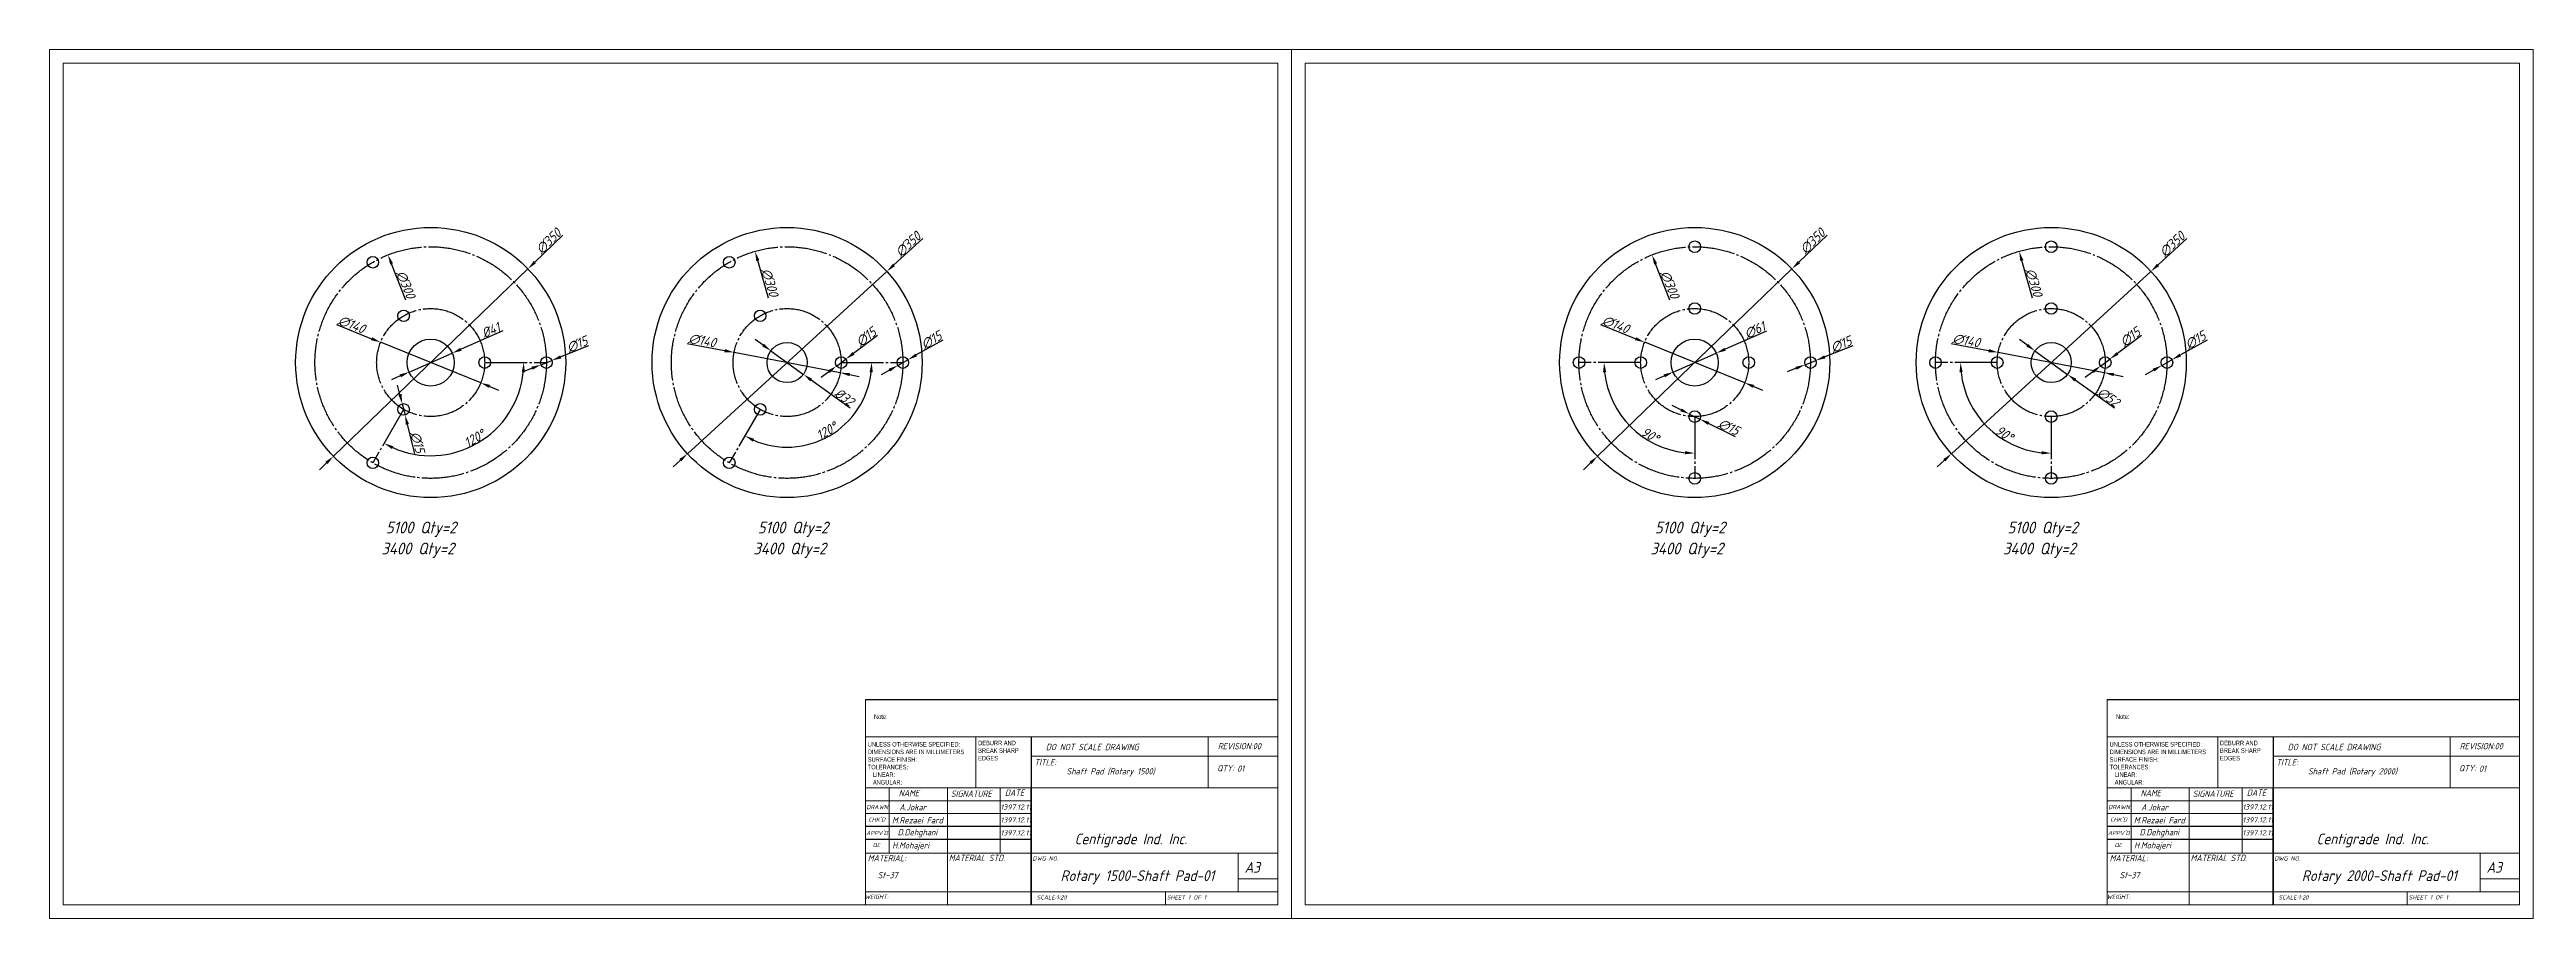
# Model space of a CAD drawing. Header units: millimetres. Extents: x -375 to 6063, y 6933 to 8058.
# Drawn here: x -375 to 2835, y 6933 to 8058 of the extents above; entities that cross this region are included whole.
import ezdxf

# ---------------------------------------------------------------- set-up
doc = ezdxf.new("R2010")
doc.units = ezdxf.units.MM
doc.header["$LTSCALE"] = 5
doc.linetypes.add('JIS_08_11', pattern=[12.8, 11, -0.6, 0.6, -0.6])
doc.styles.add('GENISO', font='geniso.shx', dxfattribs={"oblique": 15})
doc.styles.add('SLDTEXTSTYLE0', font='TXT', dxfattribs={"width": 0.75})
doc.dimstyles.new('Scale', dxfattribs={"dimscale": 5, "dimtxt": 2.5, "dimasz": 2.5, "dimexe": 1, "dimexo": 1, "dimgap": 0.2, "dimtad": 1, "dimdec": 0, "dimzin": 0, "dimtxsty": 'GENISO', "dimcen": 2.5, "dimclrd": 1, "dimclre": 1, "dimclrt": 256, "dimadec": 0, "dimazin": 0, "dimtfac": 1, "dimtdec": 0, "dimtmove": 0, "dimatfit": 3, "dimfxl": 1, "dimtzin": 0, "dimlwd": -1, "dimlwe": -1, "dimarcsym": 0})

# ---------------------------------------------------------------- blocks, each defined once
blk = doc.blocks.new('*U65')
for centre in [(-40, 0), (40, 0)]:
    blk.add_circle(centre, 7.5)
blk = doc.blocks.new('*U67')
at = {"color": 0, "linetype": 'ByBlock', "lineweight": -2, "transparency": 16777216}
for p, rotation in [((1093.8, 746.3), 90), ((983.8, 636.3), 180), ((1093.8, 526.3), 270)]:
    blk.add_blockref('*U65', p, dxfattribs=dict(at, rotation=rotation))
blk.add_blockref('*U65', (1203.8, 636.3), dxfattribs=at)
blk = doc.blocks.new('*U68')
for centre in [(-40, 0), (40, 0)]:
    blk.add_circle(centre, 7.5)
blk = doc.blocks.new('*U69')
at = {"color": 0, "linetype": 'ByBlock', "lineweight": -2, "transparency": 16777216}
for p, rotation in [((1093.8, 746.3), 90), ((983.8, 636.3), 180), ((1093.8, 526.3), 270)]:
    blk.add_blockref('*U68', p, dxfattribs=dict(at, rotation=rotation))
blk.add_blockref('*U68', (1203.8, 636.3), dxfattribs=at)
blk = doc.blocks.new('SW_NOTE_0')
at = {"color": 0, "linetype": 'Continuous', "lineweight": 0, "char_height": 1.5, "attachment_point": 1, "style": 'SLDTEXTSTYLE0'}
for s, insert in [('UNLESS OTHERWISE SPECIFIED:', (0, 1.93)), ('TOLERANCES:', (0, -5.57)), ('SURFACE FINISH:', (0, -3.07)), ('DIMENSIONS ARE IN MILLIMETERS', (0, -0.57)), ('LINEAR:', (1.69, -8.07)), ('ANGULAR:', (1.69, -10.57))]:
    blk.add_mtext(s, dxfattribs=dict(at, insert=insert))
blk = doc.blocks.new('SW_NOTE_1')
at = {"color": 0, "linetype": 'Continuous', "lineweight": 0, "char_height": 1.5, "attachment_point": 1, "style": 'SLDTEXTSTYLE0'}
for s, insert in [('DEBURR AND', (0, 1.93)), ('BREAK SHARP', (0, -0.57)), ('EDGES', (0, -3.07))]:
    blk.add_mtext(s, dxfattribs=dict(at, insert=insert))
blk = doc.blocks.new('*D83')
at = {"color": 1, "transparency": 16777216}
for p, q in [((1928.3, 7818), (1891.8, 7782.9)), ((1630.7, 7531.5), (1882.8, 7774.3)), ((1621.7, 7522.8), (1612.7, 7514.1))]:
    blk.add_line(p, q, dxfattribs=at)
for points in [[(1890.4, 7784.4), (1893.3, 7781.4), (1882.8, 7774.3)], [(1620.2, 7524.3), (1623.1, 7521.3), (1630.7, 7531.5)]]:
    blk.add_solid(points, dxfattribs=at)
at = {"layer": 'Defpoints', "color": 0, "transparency": 16777216}
for p in [(1882.8, 7774.3), (1630.7, 7531.5)]:
    blk.add_point(p, dxfattribs=at)
at = {"transparency": 16777216, "insert": (1909.5, 7810), "char_height": 12.5, "attachment_point": 5, "rotation": 43.9201, "style": 'GENISO'}
blk.add_mtext('∅350', dxfattribs=at)
blk = doc.blocks.new('*D84')
at = {"color": 1, "transparency": 16777216}
blk.add_line((1724.7, 7733.6), (1706.1, 7780.7), dxfattribs=at)
blk.add_solid([(1708, 7781.5), (1704.1, 7779.9), (1701.5, 7792.3)], dxfattribs=at)
at = {"layer": 'Defpoints', "color": 0, "transparency": 16777216}
for p in [(1701.5, 7792.3), (1812, 7513.4)]:
    blk.add_point(p, dxfattribs=at)
at = {"transparency": 16777216, "insert": (1724.4, 7754), "char_height": 12.5, "attachment_point": 5, "rotation": 291.6281, "style": 'GENISO'}
blk.add_mtext('∅300', dxfattribs=at)
blk = doc.blocks.new('*D85')
at = {"color": 1, "transparency": 16777216}
for p, q in [((1634.5, 7702.3), (1680.3, 7683.8)), ((1821.6, 7626.6), (1691.9, 7679.1)), ((1833.2, 7621.9), (1844.8, 7617.2))]:
    blk.add_line(p, q, dxfattribs=at)
for points in [[(1681.1, 7685.7), (1679.5, 7681.9), (1691.9, 7679.1)], [(1834, 7623.9), (1832.4, 7620), (1821.6, 7626.6)]]:
    blk.add_solid(points, dxfattribs=at)
at = {"layer": 'Defpoints', "color": 0, "transparency": 16777216}
for p in [(1691.9, 7679.1), (1821.6, 7626.6)]:
    blk.add_point(p, dxfattribs=at)
at = {"transparency": 16777216, "insert": (1654.3, 7702.1), "char_height": 12.5, "attachment_point": 5, "rotation": 337.9768, "style": 'GENISO'}
blk.add_mtext('∅140', dxfattribs=at)
blk = doc.blocks.new('*D72')
at = {"color": 1, "transparency": 16777216}
for p, q in [((1849.9, 7693.7), (1796.1, 7670.1)), ((1728.8, 7640.6), (1784.7, 7665.1)), ((1717.4, 7635.6), (1705.9, 7630.6))]:
    blk.add_line(p, q, dxfattribs=at)
for points in [[(1716.5, 7637.5), (1718.2, 7633.7), (1728.8, 7640.6)], [(1795.3, 7672), (1797, 7668.2), (1784.7, 7665.1)]]:
    blk.add_solid(points, dxfattribs=at)
at = {"layer": 'Defpoints', "color": 0, "transparency": 16777216}
for p in [(1728.8, 7640.6), (1784.7, 7665.1)]:
    blk.add_point(p, dxfattribs=at)
at = {"transparency": 16777216, "insert": (1834.6, 7694.9), "char_height": 12.5, "attachment_point": 5, "rotation": 23.6685, "style": 'GENISO'}
blk.add_mtext('∅61', dxfattribs=at)
blk = doc.blocks.new('*D73')
at = {"color": 1, "transparency": 16777216}
for p, q in [((1738.8, 7591.7), (1727.6, 7597.2)), ((1750, 7586.2), (1763.5, 7579.6)), ((1809.6, 7556.9), (1774.7, 7574.1))]:
    blk.add_line(p, q, dxfattribs=at)
for points in [[(1739.7, 7593.5), (1737.9, 7589.8), (1750, 7586.2)], [(1775.6, 7575.9), (1773.8, 7572.2), (1763.5, 7579.6)]]:
    blk.add_solid(points, dxfattribs=at)
at = {"layer": 'Defpoints', "color": 0, "transparency": 16777216}
for p in [(1750, 7586.2), (1763.5, 7579.6)]:
    blk.add_point(p, dxfattribs=at)
at = {"transparency": 16777216, "insert": (1801, 7569.3), "char_height": 12.5, "attachment_point": 5, "rotation": 333.8876, "style": 'GENISO'}
blk.add_mtext('∅15', dxfattribs=at)
blk = doc.blocks.new('*D74')
at = {"color": 1, "transparency": 16777216}
for p, q in [((1961.5, 7674.6), (1925.3, 7660.2)), ((1888.2, 7645.5), (1876.5, 7640.9)), ((1899.8, 7650.1), (1913.7, 7655.6))]:
    blk.add_line(p, q, dxfattribs=at)
for points in [[(1887.4, 7647.4), (1888.9, 7643.6), (1899.8, 7650.1)], [(1924.6, 7662.2), (1926.1, 7658.3), (1913.7, 7655.6)]]:
    blk.add_solid(points, dxfattribs=at)
at = {"layer": 'Defpoints', "color": 0, "transparency": 16777216}
for p in [(1899.8, 7650.1), (1913.7, 7655.6)]:
    blk.add_point(p, dxfattribs=at)
at = {"transparency": 16777216, "insert": (1946.5, 7676.5), "char_height": 12.5, "attachment_point": 5, "rotation": 21.6488, "style": 'GENISO'}
blk.add_mtext('∅15', dxfattribs=at)
blk = doc.blocks.new('*D75')
at = {"color": 1, "transparency": 16777216}
for p, q in [((2394.5, 7813.5), (2357.2, 7779.3)), ((2089.6, 7534.8), (2348, 7770.9)), ((2080.3, 7526.4), (2071.1, 7518))]:
    blk.add_line(p, q, dxfattribs=at)
for points in [[(2355.8, 7780.9), (2358.6, 7777.8), (2348, 7770.9)], [(2078.9, 7527.9), (2081.8, 7524.9), (2089.6, 7534.8)]]:
    blk.add_solid(points, dxfattribs=at)
at = {"layer": 'Defpoints', "color": 0, "transparency": 16777216}
for p in [(2348, 7770.9), (2089.6, 7534.8)]:
    blk.add_point(p, dxfattribs=at)
at = {"transparency": 16777216, "insert": (2375.6, 7806), "char_height": 12.5, "attachment_point": 5, "rotation": 42.418, "style": 'GENISO'}
blk.add_mtext('∅350', dxfattribs=at)
blk = doc.blocks.new('*D76')
at = {"color": 1, "transparency": 16777216}
for p, q in [((2420.8, 7682.1), (2386.2, 7662.7)), ((2351.3, 7643.1), (2340.4, 7636.9)), ((2362.2, 7649.2), (2375.3, 7656.5))]:
    blk.add_line(p, q, dxfattribs=at)
for points in [[(2350.3, 7644.9), (2352.4, 7641.2), (2362.2, 7649.2)], [(2385.2, 7664.5), (2387.2, 7660.9), (2375.3, 7656.5)]]:
    blk.add_solid(points, dxfattribs=at)
at = {"layer": 'Defpoints', "color": 0, "transparency": 16777216}
for p in [(2362.2, 7649.2), (2375.3, 7656.5)]:
    blk.add_point(p, dxfattribs=at)
at = {"transparency": 16777216, "insert": (2405.7, 7682), "char_height": 12.5, "attachment_point": 5, "rotation": 29.3685, "style": 'GENISO'}
blk.add_mtext('∅15', dxfattribs=at)
blk = doc.blocks.new('*D77')
at = {"color": 1, "transparency": 16777216}
for p, q in [((2336, 7688.1), (2304.8, 7664.8)), ((2272.7, 7640.9), (2262.7, 7633.4)), ((2282.8, 7648.4), (2294.8, 7657.3))]:
    blk.add_line(p, q, dxfattribs=at)
for points in [[(2271.5, 7642.6), (2274, 7639.2), (2282.8, 7648.4)], [(2303.6, 7666.5), (2306, 7663.1), (2294.8, 7657.3)]]:
    blk.add_solid(points, dxfattribs=at)
at = {"layer": 'Defpoints', "color": 0, "transparency": 16777216}
for p in [(2282.8, 7648.4), (2294.8, 7657.3)]:
    blk.add_point(p, dxfattribs=at)
at = {"transparency": 16777216, "insert": (2321.1, 7686), "char_height": 12.5, "attachment_point": 5, "rotation": 36.6975, "style": 'GENISO'}
blk.add_mtext('∅15', dxfattribs=at)
blk = doc.blocks.new('*D78')
at = {"color": 1, "transparency": 16777216}
blk.add_line((2194.7, 7736.4), (2180.7, 7785), dxfattribs=at)
blk.add_solid([(2182.7, 7785.6), (2178.7, 7784.4), (2177.2, 7797)], dxfattribs=at)
at = {"layer": 'Defpoints', "color": 0, "transparency": 16777216}
for p in [(2177.2, 7797), (2260.3, 7508.7)]:
    blk.add_point(p, dxfattribs=at)
at = {"transparency": 16777216, "insert": (2196.4, 7756.7), "char_height": 12.5, "attachment_point": 5, "rotation": 286.0743, "style": 'GENISO'}
blk.add_mtext('∅300', dxfattribs=at)
blk = doc.blocks.new('*D79')
at = {"color": 1, "transparency": 16777216}
for p, q in [((2089.3, 7677.6), (2137.7, 7668.3)), ((2287.5, 7639.7), (2150, 7666)), ((2299.8, 7637.4), (2312.1, 7635))]:
    blk.add_line(p, q, dxfattribs=at)
for points in [[(2138.1, 7670.4), (2137.3, 7666.3), (2150, 7666)], [(2300.2, 7639.4), (2299.4, 7635.3), (2287.5, 7639.7)]]:
    blk.add_solid(points, dxfattribs=at)
at = {"layer": 'Defpoints', "color": 0, "transparency": 16777216}
for p in [(2150, 7666), (2287.5, 7639.7)]:
    blk.add_point(p, dxfattribs=at)
at = {"transparency": 16777216, "insert": (2108.7, 7681.3), "char_height": 12.5, "attachment_point": 5, "rotation": 349.1834, "style": 'GENISO'}
blk.add_mtext('∅140', dxfattribs=at)
blk = doc.blocks.new('*D80')
at = {"color": 1, "transparency": 16777216}
for p, q in [((2187.6, 7675.4), (2177.5, 7682.8)), ((2197.7, 7668.1), (2239.8, 7637.6)), ((2300.6, 7593.7), (2250, 7630.3))]:
    blk.add_line(p, q, dxfattribs=at)
for points in [[(2188.8, 7677.1), (2186.4, 7673.8), (2197.7, 7668.1)], [(2251.2, 7632), (2248.7, 7628.6), (2239.8, 7637.6)]]:
    blk.add_solid(points, dxfattribs=at)
at = {"layer": 'Defpoints', "color": 0, "transparency": 16777216}
for p in [(2197.7, 7668.1), (2239.8, 7637.6)]:
    blk.add_point(p, dxfattribs=at)
at = {"transparency": 16777216, "insert": (2292.9, 7608.2), "char_height": 12.5, "attachment_point": 5, "rotation": 324.1046, "style": 'GENISO'}
blk.add_mtext('∅52', dxfattribs=at)
blk = doc.blocks.new('*D93')
at = {"color": 1, "transparency": 16777216}
blk.add_arc((1756.7, 7652.9), 117.4, 186.1034, 263.8966, dxfattribs=at)
for points in [[(1637.9, 7640.3), (1642.1, 7640.5), (1639.3, 7652.9)], [(1744.4, 7538.2), (1744.2, 7534.1), (1756.7, 7535.5)]]:
    blk.add_solid(points, dxfattribs=at)
at = {"layer": 'Defpoints', "color": 0, "transparency": 16777216}
for p in [(1606.7, 7652.9), (1686.7, 7652.9), (1655.1, 7594.2), (1756.7, 7582.9), (1756.7, 7502.9)]:
    blk.add_point(p, dxfattribs=at)
at = {"transparency": 16777216, "insert": (1698.9, 7559.2), "char_height": 12.5, "attachment_point": 5, "rotation": 328.2959, "style": 'GENISO'}
blk.add_mtext('90°', dxfattribs=at)
blk = doc.blocks.new('*D94')
at = {"color": 1, "transparency": 16777216}
blk.add_arc((2218.8, 7652.9), 117.5, 186.0991, 263.9009, dxfattribs=at)
for points in [[(2099.9, 7640.3), (2104, 7640.5), (2101.3, 7652.9)], [(2206.4, 7538.1), (2206.2, 7534), (2218.8, 7535.4)]]:
    blk.add_solid(points, dxfattribs=at)
at = {"layer": 'Defpoints', "color": 0, "transparency": 16777216}
for p in [(2068.8, 7652.9), (2148.8, 7652.9), (2117, 7594.1), (2218.8, 7582.9), (2218.8, 7502.9)]:
    blk.add_point(p, dxfattribs=at)
at = {"transparency": 16777216, "insert": (2158, 7560.9), "char_height": 12.5, "attachment_point": 5, "rotation": 326.5395, "style": 'GENISO'}
blk.add_mtext('90°', dxfattribs=at)
blk = doc.blocks.new('*U96')
for centre in [(-40, 0), (40, 0)]:
    blk.add_circle(centre, 7.5)
blk = doc.blocks.new('*U98')
at = {"color": 0, "linetype": 'ByBlock', "lineweight": -2, "transparency": 16777216}
for p, rotation in [((1038.8, 731.5), 120), ((1038.8, 541), 240)]:
    blk.add_blockref('*U96', p, dxfattribs=dict(at, rotation=rotation))
blk.add_blockref('*U96', (1203.8, 636.3), dxfattribs=at)
blk = doc.blocks.new('*U99')
for centre in [(-40, 0), (40, 0)]:
    blk.add_circle(centre, 7.5)
blk = doc.blocks.new('*U100')
at = {"color": 0, "linetype": 'ByBlock', "lineweight": -2, "transparency": 16777216}
for p, rotation in [((1038.8, 731.5), 120), ((1038.8, 541), 240)]:
    blk.add_blockref('*U99', p, dxfattribs=dict(at, rotation=rotation))
blk.add_blockref('*U99', (1203.8, 636.3), dxfattribs=at)
blk = doc.blocks.new('*D105')
at = {"color": 1, "transparency": 16777216}
for p, q in [((290, 7818), (253.6, 7782.9)), ((-7.6, 7531.5), (244.6, 7774.3)), ((-16.6, 7522.8), (-25.6, 7514.1))]:
    blk.add_line(p, q, dxfattribs=at)
for points in [[(252.1, 7784.4), (255, 7781.4), (244.6, 7774.3)], [(-18, 7524.3), (-15.1, 7521.3), (-7.6, 7531.5)]]:
    blk.add_solid(points, dxfattribs=at)
at = {"layer": 'Defpoints', "color": 0, "transparency": 16777216}
for p in [(244.6, 7774.3), (-7.6, 7531.5)]:
    blk.add_point(p, dxfattribs=at)
at = {"transparency": 16777216, "insert": (271.3, 7810), "char_height": 12.5, "attachment_point": 5, "rotation": 43.9201, "style": 'GENISO'}
blk.add_mtext('∅350', dxfattribs=at)
blk = doc.blocks.new('*D106')
at = {"color": 1, "transparency": 16777216}
blk.add_line((86.5, 7733.6), (67.8, 7780.7), dxfattribs=at)
blk.add_solid([(69.8, 7781.5), (65.9, 7779.9), (63.2, 7792.3)], dxfattribs=at)
at = {"layer": 'Defpoints', "color": 0, "transparency": 16777216}
for p in [(63.2, 7792.3), (173.8, 7513.4)]:
    blk.add_point(p, dxfattribs=at)
at = {"transparency": 16777216, "insert": (86.2, 7754), "char_height": 12.5, "attachment_point": 5, "rotation": 291.6281, "style": 'GENISO'}
blk.add_mtext('∅300', dxfattribs=at)
blk = doc.blocks.new('*D107')
at = {"color": 1, "transparency": 16777216}
for p, q in [((-3.7, 7702.3), (42, 7683.8)), ((183.4, 7626.6), (53.6, 7679.1)), ((195, 7621.9), (206.6, 7617.2))]:
    blk.add_line(p, q, dxfattribs=at)
for points in [[(42.8, 7685.7), (41.2, 7681.9), (53.6, 7679.1)], [(195.8, 7623.9), (194.2, 7620), (183.4, 7626.6)]]:
    blk.add_solid(points, dxfattribs=at)
at = {"layer": 'Defpoints', "color": 0, "transparency": 16777216}
for p in [(53.6, 7679.1), (183.4, 7626.6)]:
    blk.add_point(p, dxfattribs=at)
at = {"transparency": 16777216, "insert": (16.1, 7702.1), "char_height": 12.5, "attachment_point": 5, "rotation": 337.9768, "style": 'GENISO'}
blk.add_mtext('∅140', dxfattribs=at)
blk = doc.blocks.new('*D108')
at = {"color": 1, "transparency": 16777216}
for p, q in [((212.2, 7693.9), (157.9, 7670.1)), ((90.6, 7640.6), (146.4, 7665.1)), ((79.1, 7635.6), (67.7, 7630.6))]:
    blk.add_line(p, q, dxfattribs=at)
for points in [[(78.3, 7637.5), (80, 7633.7), (90.6, 7640.6)], [(157, 7672), (158.7, 7668.2), (146.4, 7665.1)]]:
    blk.add_solid(points, dxfattribs=at)
at = {"layer": 'Defpoints', "color": 0, "transparency": 16777216}
for p in [(90.6, 7640.6), (146.4, 7665.1)]:
    blk.add_point(p, dxfattribs=at)
at = {"transparency": 16777216, "insert": (196.4, 7694.9), "char_height": 12.5, "attachment_point": 5, "rotation": 23.6685, "style": 'GENISO'}
blk.add_mtext('%%C41', dxfattribs=at)
blk = doc.blocks.new('*D103')
at = {"color": 1, "transparency": 16777216}
for p, q in [((78.6, 7611.6), (75.6, 7623.8)), ((81.7, 7599.5), (85.3, 7585)), ((97.8, 7535.1), (88.3, 7572.8))]:
    blk.add_line(p, q, dxfattribs=at)
for points in [[(80.7, 7612.2), (76.6, 7611.1), (81.7, 7599.5)], [(90.4, 7573.3), (86.3, 7572.3), (85.3, 7585)]]:
    blk.add_solid(points, dxfattribs=at)
at = {"layer": 'Defpoints', "color": 0, "transparency": 16777216}
for p in [(81.7, 7599.5), (85.3, 7585)]:
    blk.add_point(p, dxfattribs=at)
at = {"transparency": 16777216, "insert": (101.6, 7549.7), "char_height": 12.5, "attachment_point": 5, "rotation": 284.0301, "style": 'GENISO'}
blk.add_mtext('∅15', dxfattribs=at)
blk = doc.blocks.new('*D109')
at = {"color": 1, "transparency": 16777216}
for p, q in [((323.2, 7674.6), (287.1, 7660.2)), ((249.9, 7645.5), (238.3, 7640.9)), ((261.5, 7650.1), (275.5, 7655.6))]:
    blk.add_line(p, q, dxfattribs=at)
for points in [[(249.1, 7647.4), (250.7, 7643.6), (261.5, 7650.1)], [(286.3, 7662.2), (287.9, 7658.3), (275.5, 7655.6)]]:
    blk.add_solid(points, dxfattribs=at)
at = {"layer": 'Defpoints', "color": 0, "transparency": 16777216}
for p in [(261.5, 7650.1), (275.5, 7655.6)]:
    blk.add_point(p, dxfattribs=at)
at = {"transparency": 16777216, "insert": (308.3, 7676.5), "char_height": 12.5, "attachment_point": 5, "rotation": 21.6488, "style": 'GENISO'}
blk.add_mtext('∅15', dxfattribs=at)
blk = doc.blocks.new('*D110')
at = {"color": 1, "transparency": 16777216}
for p, q in [((756.3, 7813.5), (718.9, 7779.3)), ((451.3, 7534.8), (709.7, 7770.9)), ((442.1, 7526.4), (432.9, 7518))]:
    blk.add_line(p, q, dxfattribs=at)
for points in [[(717.5, 7780.9), (720.3, 7777.8), (709.7, 7770.9)], [(440.7, 7527.9), (443.5, 7524.9), (451.3, 7534.8)]]:
    blk.add_solid(points, dxfattribs=at)
at = {"layer": 'Defpoints', "color": 0, "transparency": 16777216}
for p in [(709.7, 7770.9), (451.3, 7534.8)]:
    blk.add_point(p, dxfattribs=at)
at = {"transparency": 16777216, "insert": (737.3, 7806), "char_height": 12.5, "attachment_point": 5, "rotation": 42.418, "style": 'GENISO'}
blk.add_mtext('∅350', dxfattribs=at)
blk = doc.blocks.new('*D111')
at = {"color": 1, "transparency": 16777216}
for p, q in [((782.5, 7682.1), (747.9, 7662.7)), ((713.1, 7643.1), (702.2, 7636.9)), ((724, 7649.2), (737.1, 7656.5))]:
    blk.add_line(p, q, dxfattribs=at)
for points in [[(712.1, 7644.9), (714.1, 7641.2), (724, 7649.2)], [(746.9, 7664.5), (749, 7660.9), (737.1, 7656.5)]]:
    blk.add_solid(points, dxfattribs=at)
at = {"layer": 'Defpoints', "color": 0, "transparency": 16777216}
for p in [(724, 7649.2), (737.1, 7656.5)]:
    blk.add_point(p, dxfattribs=at)
at = {"transparency": 16777216, "insert": (767.5, 7682), "char_height": 12.5, "attachment_point": 5, "rotation": 29.3685, "style": 'GENISO'}
blk.add_mtext('∅15', dxfattribs=at)
blk = doc.blocks.new('*D112')
at = {"color": 1, "transparency": 16777216}
for p, q in [((697.7, 7688.1), (666.6, 7664.8)), ((634.5, 7640.9), (624.5, 7633.4)), ((644.5, 7648.4), (656.5, 7657.3))]:
    blk.add_line(p, q, dxfattribs=at)
for points in [[(633.2, 7642.6), (635.7, 7639.2), (644.5, 7648.4)], [(665.3, 7666.5), (667.8, 7663.1), (656.5, 7657.3)]]:
    blk.add_solid(points, dxfattribs=at)
at = {"layer": 'Defpoints', "color": 0, "transparency": 16777216}
for p in [(644.5, 7648.4), (656.5, 7657.3)]:
    blk.add_point(p, dxfattribs=at)
at = {"transparency": 16777216, "insert": (682.8, 7686), "char_height": 12.5, "attachment_point": 5, "rotation": 36.6975, "style": 'GENISO'}
blk.add_mtext('∅15', dxfattribs=at)
blk = doc.blocks.new('*D113')
at = {"color": 1, "transparency": 16777216}
blk.add_line((556.5, 7736.4), (542.4, 7785), dxfattribs=at)
blk.add_solid([(544.4, 7785.6), (540.4, 7784.4), (539, 7797)], dxfattribs=at)
at = {"layer": 'Defpoints', "color": 0, "transparency": 16777216}
for p in [(539, 7797), (622, 7508.7)]:
    blk.add_point(p, dxfattribs=at)
at = {"transparency": 16777216, "insert": (558.1, 7756.7), "char_height": 12.5, "attachment_point": 5, "rotation": 286.0743, "style": 'GENISO'}
blk.add_mtext('∅300', dxfattribs=at)
blk = doc.blocks.new('*D114')
at = {"color": 1, "transparency": 16777216}
for p, q in [((451, 7677.6), (499.5, 7668.3)), ((649.3, 7639.7), (511.8, 7666)), ((661.5, 7637.4), (673.8, 7635))]:
    blk.add_line(p, q, dxfattribs=at)
for points in [[(499.9, 7670.4), (499.1, 7666.3), (511.8, 7666)], [(661.9, 7639.4), (661.2, 7635.3), (649.3, 7639.7)]]:
    blk.add_solid(points, dxfattribs=at)
at = {"layer": 'Defpoints', "color": 0, "transparency": 16777216}
for p in [(511.8, 7666), (649.3, 7639.7)]:
    blk.add_point(p, dxfattribs=at)
at = {"transparency": 16777216, "insert": (470.5, 7681.3), "char_height": 12.5, "attachment_point": 5, "rotation": 349.1834, "style": 'GENISO'}
blk.add_mtext('∅140', dxfattribs=at)
blk = doc.blocks.new('*D115')
at = {"color": 1, "transparency": 16777216}
for p, q in [((549.3, 7675.4), (539.2, 7682.8)), ((559.5, 7668.1), (601.6, 7637.6)), ((662.3, 7593.7), (611.7, 7630.3))]:
    blk.add_line(p, q, dxfattribs=at)
for points in [[(550.5, 7677.1), (548.1, 7673.8), (559.5, 7668.1)], [(612.9, 7632), (610.5, 7628.6), (601.6, 7637.6)]]:
    blk.add_solid(points, dxfattribs=at)
at = {"layer": 'Defpoints', "color": 0, "transparency": 16777216}
for p in [(559.5, 7668.1), (601.6, 7637.6)]:
    blk.add_point(p, dxfattribs=at)
at = {"transparency": 16777216, "insert": (654.7, 7608.2), "char_height": 12.5, "attachment_point": 5, "rotation": 324.1046, "style": 'GENISO'}
blk.add_mtext('%%C32', dxfattribs=at)
blk = doc.blocks.new('*D124')
at = {"color": 1, "transparency": 16777216}
blk.add_arc((118.5, 7652.9), 120.7, 245.9369, 354.0631, dxfattribs=at)
for points in [[(236.5, 7640.5), (240.6, 7640.3), (239.2, 7652.9)], [(68.3, 7540.8), (70.2, 7544.5), (58.2, 7548.3)]]:
    blk.add_solid(points, dxfattribs=at)
at = {"layer": 'Defpoints', "color": 0, "transparency": 16777216}
for p in [(188.5, 7652.9), (268.5, 7652.9), (83.5, 7592.2), (43.5, 7523), (139.5, 7534)]:
    blk.add_point(p, dxfattribs=at)
at = {"transparency": 16777216, "insert": (175.2, 7554.6), "char_height": 12.5, "attachment_point": 5, "rotation": 30, "style": 'GENISO'}
blk.add_mtext('120°', dxfattribs=at)
blk = doc.blocks.new('*D125')
at = {"color": 1, "transparency": 16777216}
blk.add_arc((580.5, 7652.9), 109.6, 246.5393, 353.4607, dxfattribs=at)
for points in [[(687.3, 7640.5), (691.5, 7640.3), (690.1, 7652.9)], [(536, 7550.5), (537.8, 7554.2), (525.7, 7558)]]:
    blk.add_solid(points, dxfattribs=at)
at = {"layer": 'Defpoints', "color": 0, "transparency": 16777216}
for p in [(650.5, 7652.9), (730.5, 7652.9), (545.5, 7592.2), (599.5, 7545), (505.5, 7523)]:
    blk.add_point(p, dxfattribs=at)
at = {"transparency": 16777216, "insert": (631.7, 7564.2), "char_height": 12.5, "attachment_point": 5, "rotation": 30, "style": 'GENISO'}
blk.add_mtext('120°', dxfattribs=at)

msp = doc.modelspace()

# ---------------------------------------------------------------- linework, layer by layer
at = {"linetype": 'JIS_08_11'}
for p, q in [((188.5, 7652.9), (268.5, 7652.9)), ((650.5, 7652.9), (730.5, 7652.9)), ((1686.7, 7652.9), (1606.7, 7652.9)), ((2148.8, 7652.9), (2068.8, 7652.9)), ((83.5, 7592.2), (43.5, 7523)), ((545.5, 7592.2), (505.5, 7523)), ((1756.7, 7582.9), (1756.7, 7502.9)), ((2218.8, 7582.9), (2218.8, 7502.9))]:
    msp.add_line(p, q, dxfattribs=at)
at = {"color": 7, "linetype": 'ByBlock', "lineweight": 9}
for p, q in [((681.9, 7216.6), (681.9, 7168)), ((2291.5, 7216.6), (2291.5, 7168)), ((681.9, 7168), (1216.4, 7168)), ((681.9, 7168), (681.9, 6951.5)), ((825.2, 7168), (825.2, 7102.1)), ((1126.2, 7102.1), (1126.2, 7168)), ((2291.5, 7168), (2825.9, 7168)), ((2291.5, 7168), (2291.5, 6951.5)), ((2434.7, 7168), (2434.7, 7102.1)), ((2735.7, 7102.1), (2735.7, 7168)), ((1216.4, 7142.9), (896.8, 7142.9)), ((2825.9, 7142.9), (2506.3, 7142.9)), ((1216.4, 7102.1), (681.9, 7102.1)), ((712.6, 7102.1), (712.6, 7017.5)), ((788.2, 7102.1), (788.2, 6951.5)), ((856.7, 7102.1), (856.7, 7017.5)), ((2825.9, 7102.1), (2291.5, 7102.1)), ((2322.2, 7102.1), (2322.2, 7017.5)), ((2397.7, 7102.1), (2397.7, 6951.5)), ((2466.2, 7102.1), (2466.2, 7017.5)), ((896.8, 7085.3), (681.9, 7085.3)), ((896.8, 7068.6), (681.9, 7068.6)), ((2506.3, 7085.3), (2291.5, 7085.3)), ((2506.3, 7068.6), (2291.5, 7068.6)), ((722.9, 7017.5), (681.9, 7017.5)), ((722.9, 7017.5), (1216.4, 7017.5)), ((1165.2, 6967.3), (1165.2, 7017.5)), ((2332.4, 7017.5), (2291.5, 7017.5)), ((2332.4, 7017.5), (2825.9, 7017.5)), ((2774.7, 6967.3), (2774.7, 7017.5)), ((681.9, 6967.3), (1216.4, 6967.3)), ((1070.7, 6950.6), (1070.7, 6967.3)), ((1216.4, 6984), (1165.2, 6984)), ((2291.5, 6967.3), (2825.9, 6967.3)), ((2680.3, 6950.6), (2680.3, 6967.3)), ((2825.9, 6984), (2774.7, 6984))]:
    msp.add_line(p, q, dxfattribs=at)
for p, q in [((681.9, 7216.6), (1216.4, 7216.6)), ((2291.5, 7216.6), (2825.9, 7216.6)), ((896.8, 7168), (896.8, 6950.6)), ((2506.3, 7168), (2506.3, 6950.6)), ((896.8, 6951.5), (896.8, 7102.1)), ((2506.3, 6951.5), (2506.3, 7102.1)), ((896.8, 7051.9), (681.9, 7051.9)), ((896.8, 7035.2), (681.9, 7035.2)), ((2506.3, 7051.9), (2291.5, 7051.9)), ((2506.3, 7035.2), (2291.5, 7035.2))]:
    msp.add_line(p, q)
for points in [[(1234.1, 8058.3), (1234.1, 6932.8), (-375.5, 6932.8), (-375.5, 8058.3)], [(2843.6, 8058.3), (2843.6, 6932.8), (1234.1, 6932.8), (1234.1, 8058.3)], [(1216.4, 8040.6), (1216.4, 6950.6), (-357.7, 6950.6), (-357.7, 8040.6)], [(2825.9, 8040.6), (2825.9, 6950.6), (1251.8, 6950.6), (1251.8, 8040.6)]]:
    msp.add_lwpolyline(points, close=True, dxfattribs=at)
for centre, radius in [((118.5, 7652.9), 175), ((580.5, 7652.9), 175), ((1756.7, 7652.9), 175), ((2218.8, 7652.9), 175), ((118.5, 7652.9), 30.5), ((580.5, 7652.9), 26), ((1756.7, 7652.9), 30.5), ((2218.8, 7652.9), 26)]:
    msp.add_circle(centre, radius)
at = {"linetype": 'JIS_08_11'}
for centre, radius in [((118.5, 7652.9), 150), ((580.5, 7652.9), 150), ((1756.7, 7652.9), 150), ((2218.8, 7652.9), 150), ((118.5, 7652.9), 70), ((580.5, 7652.9), 70), ((1756.7, 7652.9), 70), ((2218.8, 7652.9), 70)]:
    msp.add_circle(centre, radius, dxfattribs=at)

# ---------------------------------------------------------------- block references
for name, p in [('*U67', (663, 7016.6)), ('*U69', (1125, 7016.6)), ('*U98', (-975.3, 7016.6)), ('*U100', (-513.3, 7016.6))]:
    msp.add_blockref(name, p)
at = {"color": 7, "linetype": 'ByBlock', "lineweight": 9, "xscale": 3.935238593033644, "yscale": 3.935238593033644, "zscale": 3.935238593033644}
for name, p in [('SW_NOTE_0', (685, 7153.8)), ('SW_NOTE_1', (828, 7155.5)), ('SW_NOTE_0', (2294.5, 7153.8)), ('SW_NOTE_1', (2437.5, 7155.5))]:
    msp.add_blockref(name, p, dxfattribs=at)

# ---------------------------------------------------------------- texts
at = {"style": 'GENISO', "oblique": 15}
for s, p in [('3400 Qty=2', (54.7, 7404.4)), ('5100 Qty=2', (60.5, 7431.6)), ('3400 Qty=2', (536.7, 7404.4)), ('5100 Qty=2', (542.5, 7431.6)), ('3400 Qty=2', (1699.4, 7404.4)), ('5100 Qty=2', (1705.2, 7431.6)), ('3400 Qty=2', (2156.3, 7404.4)), ('5100 Qty=2', (2162.1, 7431.6))]:
    msp.add_text(s, height=15.25, dxfattribs=at).set_placement(p)
at = {"color": 7, "linetype": 'ByBlock', "lineweight": 9, "char_height": 5.9, "attachment_point": 1, "style": 'SLDTEXTSTYLE0'}
for insert in [(693.1, 7197.2), (2302.6, 7197.2)]:
    msp.add_mtext('Note:', dxfattribs=dict(at, insert=insert))
at = {"attachment_point": 5, "style": 'GENISO'}
for s, insert, char_height in [('DO NOT SCALE DRAWING', (975.9, 7154.9), 8.264), ('REVISION:00', (1166.6, 7156), 8.264), ('DO NOT SCALE DRAWING', (2585.4, 7154.9), 8.264), ('REVISION:00', (2776.1, 7156), 8.264), ('TITLE:', (915, 7135.1), 8.26), ('Shaft Pad (Rotary 1500)', (999.8, 7122.2), 8.264), ('QTY:', (1148.9, 7127.5), 8.26), ('01', (1168.3, 7126.8), 8.26), ('TITLE:', (2524.5, 7135.1), 8.26), ('Shaft Pad (Rotary 2000)', (2609.3, 7122.2), 8.264), ('QTY:', (2758.4, 7127.5), 8.26), ('01', (2777.8, 7126.8), 8.26), ('NAME', (738.3, 7095.2), 8.26), ('SIGNATURE', (819.2, 7094.4), 8.26), ('DATE', (875.2, 7095.7), 8.26), ('NAME', (2347.8, 7095.2), 8.26), ('SIGNATURE', (2428.7, 7094.4), 8.26), ('DATE', (2484.7, 7095.7), 8.26), ('DRAWN', (697.1, 7077.1), 5.51), ("CHK'D", (696.7, 7060.8), 5.51), ('M.Rezaei Fard', (749.4, 7060), 8.264), ('A.Jokar', (743.3, 7076.9), 8.26), ('1397.12.11', (876.9, 7077.2), 6.61), ('1397.12.11', (876.9, 7060.5), 6.61), ('DRAWN', (2306.6, 7077.1), 5.51), ("CHK'D", (2306.2, 7060.8), 5.51), ('M.Rezaei Fard', (2358.9, 7060), 8.264), ('A.Jokar', (2352.8, 7076.9), 8.26), ('1397.12.11', (2486.4, 7077.2), 6.61), ('1397.12.11', (2486.4, 7060.5), 6.61), ("APPV'D", (696.9, 7043.5), 5.51), ('QC', (696.2, 7028), 5.51), ('H.Mohajeri', (740.6, 7026.3), 8.26), ('D.Dehghani', (749.4, 7043.3), 8.26), ('1397.12.11', (876.9, 7043.8), 6.61), ('Centigrade Ind. Inc.', (1025.9, 7033.8), 13.773), ("APPV'D", (2306.4, 7043.5), 5.51), ('QC', (2305.7, 7028), 5.51), ('H.Mohajeri', (2350.1, 7026.3), 8.26), ('D.Dehghani', (2358.9, 7043.3), 8.26), ('1397.12.11', (2486.4, 7043.8), 6.61), ('Centigrade Ind. Inc.', (2635.5, 7033.8), 13.773), ('MATERIAL:', (709.8, 7011), 8.26), ('MATERIAL STD.', (826.4, 7011.2), 8.264), ('DWG NO.', (915.1, 7010.6), 5.51), ('A3', (1183.3, 6999), 13.77), ('MATERIAL:', (2319.3, 7011), 8.26), ('MATERIAL STD.', (2435.9, 7011.2), 8.264), ('DWG NO.', (2524.6, 7010.6), 5.51), ('A3', (2792.9, 6999), 13.77), ('St-37', (710.9, 6989), 8.26), ('Rotary 1500-Shaft Pad-01', (1034.5, 6986.2), 13.773), ('St-37', (2320.4, 6989), 8.26), ('Rotary 2000-Shaft Pad-01', (2644.1, 6986.2), 13.773), ('WEIGHT:', (696.4, 6960.8), 5.51), ('SCALE:1:20', (923.3, 6960.1), 5.51), ('SHEET 1 OF 1', (1098, 6960.1), 5.509), ('WEIGHT:', (2305.9, 6960.8), 5.51), ('SCALE:1:20', (2532.8, 6960.1), 5.51), ('SHEET 1 OF 1', (2707.5, 6960.1), 5.509)]:
    msp.add_mtext(s, dxfattribs=dict(at, insert=insert, char_height=char_height))

# ---------------------------------------------------------------- dimensions: what is measured, and where the dimension line sits
for p1, p2, picture, middle in [((-7.6, 7531.5), (244.6, 7774.3), '*D105', (271.3, 7810)), ((451.3, 7534.8), (709.7, 7770.9), '*D110', (737.3, 7806)), ((1630.7, 7531.5), (1882.8, 7774.3), '*D83', (1909.5, 7810)), ((2089.6, 7534.8), (2348, 7770.9), '*D75', (2375.6, 7806)), ((183.4, 7626.6), (53.6, 7679.1), '*D107', (16.1, 7702.1)), ((1821.6, 7626.6), (1691.9, 7679.1), '*D85', (1654.3, 7702.1)), ((261.5, 7650.1), (275.5, 7655.6), '*D109', (308.3, 7676.5)), ((649.3, 7639.7), (511.8, 7666), '*D114', (470.5, 7681.3)), ((644.5, 7648.4), (656.5, 7657.3), '*D112', (682.8, 7686)), ((1899.8, 7650.1), (1913.7, 7655.6), '*D74', (1946.5, 7676.5)), ((2287.5, 7639.7), (2150, 7666), '*D79', (2108.7, 7681.3)), ((2282.8, 7648.4), (2294.8, 7657.3), '*D77', (2321.1, 7686)), ((81.7, 7599.5), (85.3, 7585), '*D103', (101.6, 7549.7)), ((1750, 7586.2), (1763.5, 7579.6), '*D73', (1801, 7569.3))]:
    dim = msp.add_diameter_dim_2p(p1=p1, p2=p2, dimstyle='Scale')
    dim.commit()
    dim.dimension.update_dxf_attribs({"geometry": picture, "text_midpoint": middle})
for p1, p2, picture, middle in [((173.8, 7513.4), (63.2, 7792.3), '*D106', (79.4, 7751.4)), ((622, 7508.7), (539, 7797), '*D113', (551.2, 7754.7)), ((1812, 7513.4), (1701.5, 7792.3), '*D84', (1717.7, 7751.4)), ((2260.3, 7508.7), (2177.2, 7797), '*D78', (2189.4, 7754.7)), ((1728.8, 7640.6), (1784.7, 7665.1), '*D72', (1837.5, 7688.3)), ((724, 7649.2), (737.1, 7656.5), '*D111', (771, 7675.7)), ((2197.7, 7668.1), (2239.8, 7637.6), '*D80', (2288.7, 7602.3)), ((2362.2, 7649.2), (2375.3, 7656.5), '*D76', (2409.3, 7675.7))]:
    dim = msp.add_diameter_dim_2p(p1=p1, p2=p2, dimstyle='Scale')
    dim.commit()
    dim.dimension.update_dxf_attribs({"geometry": picture, "text_midpoint": middle, "dimtype": 163})
for p1, p2, text, picture, middle in [((90.6, 7640.6), (146.4, 7665.1), '%%C41', '*D108', (199.3, 7688.3)), ((559.5, 7668.1), (601.6, 7637.6), '%%C32', '*D115', (650.4, 7602.3))]:
    dim = msp.add_diameter_dim_2p(p1=p1, p2=p2, text=text, dimstyle='Scale')
    dim.commit()
    dim.dimension.update_dxf_attribs({"geometry": picture, "text_midpoint": middle, "dimtype": 163})
for base, line1, line2, picture, middle in [((139.5, 7534), ((188.5, 7652.9), (268.5, 7652.9)), ((83.5, 7592.2), (43.5, 7523)), '*D124', (175.2, 7554.6)), ((599.5, 7545), ((650.5, 7652.9), (730.5, 7652.9)), ((545.5, 7592.2), (505.5, 7523)), '*D125', (631.7, 7564.2))]:
    dim = msp.add_angular_dim_2l(base=base, line1=line1, line2=line2, dimstyle='Scale')
    dim.commit()
    dim.dimension.update_dxf_attribs({"geometry": picture, "text_midpoint": middle})
for base, line1, line2, picture, middle in [((1655.1, 7594.2), ((1686.7, 7652.9), (1606.7, 7652.9)), ((1756.7, 7582.9), (1756.7, 7502.9)), '*D93', (1695.1, 7553)), ((2117, 7594.1), ((2148.8, 7652.9), (2068.8, 7652.9)), ((2218.8, 7582.9), (2218.8, 7502.9)), '*D94', (2154, 7554.9))]:
    dim = msp.add_angular_dim_2l(base=base, line1=line1, line2=line2, dimstyle='Scale')
    dim.commit()
    dim.dimension.update_dxf_attribs({"geometry": picture, "text_midpoint": middle, "dimtype": 162})

doc.saveas('drawing.dxf')
